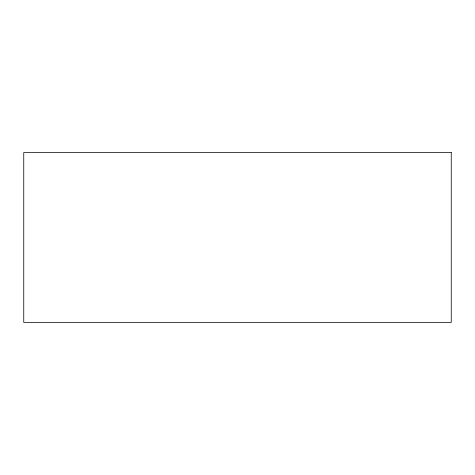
<?xml version="1.0" encoding="UTF-8"?>
<svg xmlns="http://www.w3.org/2000/svg" width="475" height="475" viewBox="0 0 475 475"><rect width="100%" height="100%" fill="white"/><g stroke="black" fill="none" stroke-linecap="round" stroke-linejoin="round"><path stroke-width="0.71" d="M451.25 152.546L23.75 152.546L23.75 322.454L451.25 322.454L451.25 152.546"/></g></svg>
